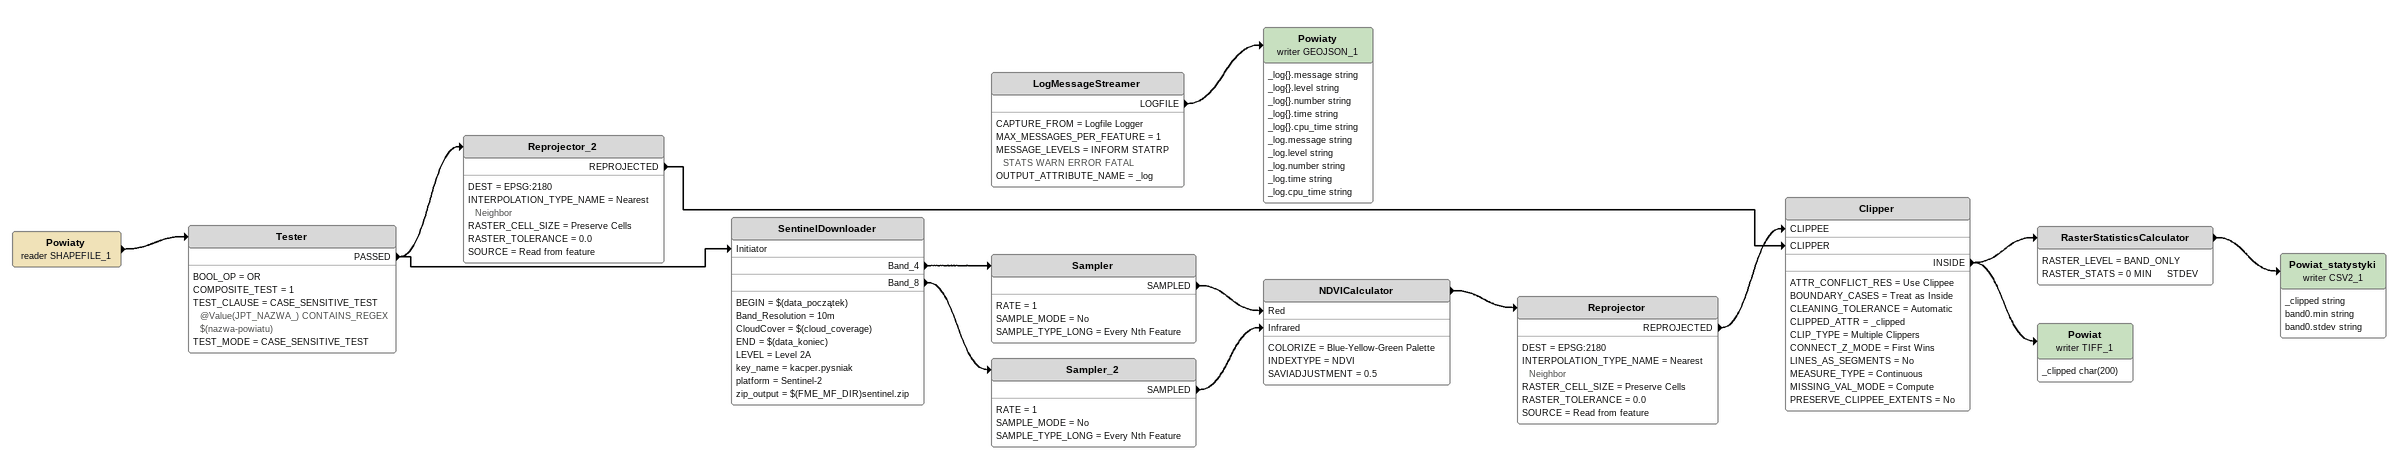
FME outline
Powiaty (reader SHAPEFILE_1)
    -> Tester
Tester
    BOOL_OP = OR
    COMPOSITE_TEST = 1
    TEST_CLAUSE = CASE_SENSITIVE_TEST @Value(JPT_NAZWA_) CONTAINS_REGEX $(nazwa-powiatu)
    TEST_MODE = CASE_SENSITIVE_TEST
    PASSED -> Reprojector_2
    PASSED -> SentinelDownloader [Initiator]
Reprojector_2
    DEST = EPSG:2180
    INTERPOLATION_TYPE_NAME = Nearest Neighbor
    RASTER_CELL_SIZE = Preserve Cells
    RASTER_TOLERANCE = 0.0
    SOURCE = Read from feature
    REPROJECTED -> Clipper [CLIPPER]
SentinelDownloader
    BEGIN = $(data_początek)
    Band_Resolution = 10m
    CloudCover = $(cloud_coverage)
    END = $(data_koniec)
    LEVEL = Level 2A
    key_name = kacper.pysniak
    platform = Sentinel-2
    zip_output = $(FME_MF_DIR)sentinel.zip
    Band_4 -> Sampler
    Band_8 -> Sampler_2
Sampler
    RATE = 1
    SAMPLE_MODE = No
    SAMPLE_TYPE_LONG = Every Nth Feature
    SAMPLED -> NDVICalculator [Red]
Sampler_2
    RATE = 1
    SAMPLE_MODE = No
    SAMPLE_TYPE_LONG = Every Nth Feature
    SAMPLED -> NDVICalculator [Infrared]
NDVICalculator
    COLORIZE = Blue-Yellow-Green Palette
    INDEXTYPE = NDVI
    SAVIADJUSTMENT = 0.5
    -> Reprojector
Reprojector
    DEST = EPSG:2180
    INTERPOLATION_TYPE_NAME = Nearest Neighbor
    RASTER_CELL_SIZE = Preserve Cells
    RASTER_TOLERANCE = 0.0
    SOURCE = Read from feature
    REPROJECTED -> Clipper [CLIPPEE]
Clipper
    ATTR_CONFLICT_RES = Use Clippee
    BOUNDARY_CASES = Treat as Inside
    CLEANING_TOLERANCE = Automatic
    CLIPPED_ATTR = _clipped
    CLIP_TYPE = Multiple Clippers
    CONNECT_Z_MODE = First Wins
    LINES_AS_SEGMENTS = No
    MEASURE_TYPE = Continuous
    MISSING_VAL_MODE = Compute
    PRESERVE_CLIPPEE_EXTENTS = No
    INSIDE -> RasterStatisticsCalculator
    INSIDE -> Powiat (writer TIFF_1)
RasterStatisticsCalculator
    RASTER_LEVEL = BAND_ONLY
    RASTER_STATS = 0 MIN     STDEV
    -> Powiat_statystyki (writer CSV2_1)
Powiat_statystyki (writer CSV2_1)
    attributes: _clipped string, band0.min string, band0.stdev string
Powiat (writer TIFF_1)
    attributes: _clipped char(200)
LogMessageStreamer
    CAPTURE_FROM = Logfile Logger
    MAX_MESSAGES_PER_FEATURE = 1
    MESSAGE_LEVELS = INFORM STATRP STATS WARN ERROR FATAL
    OUTPUT_ATTRIBUTE_NAME = _log
    LOGFILE -> Powiaty (writer GEOJSON_1)
Powiaty (writer GEOJSON_1)
    attributes: _log{}.message string, _log{}.level string, _log{}.number string, _log{}.time string, _log{}.cpu_time string, _log.message string, _log.level string, _log.number string, _log.time string, _log.cpu_time string
